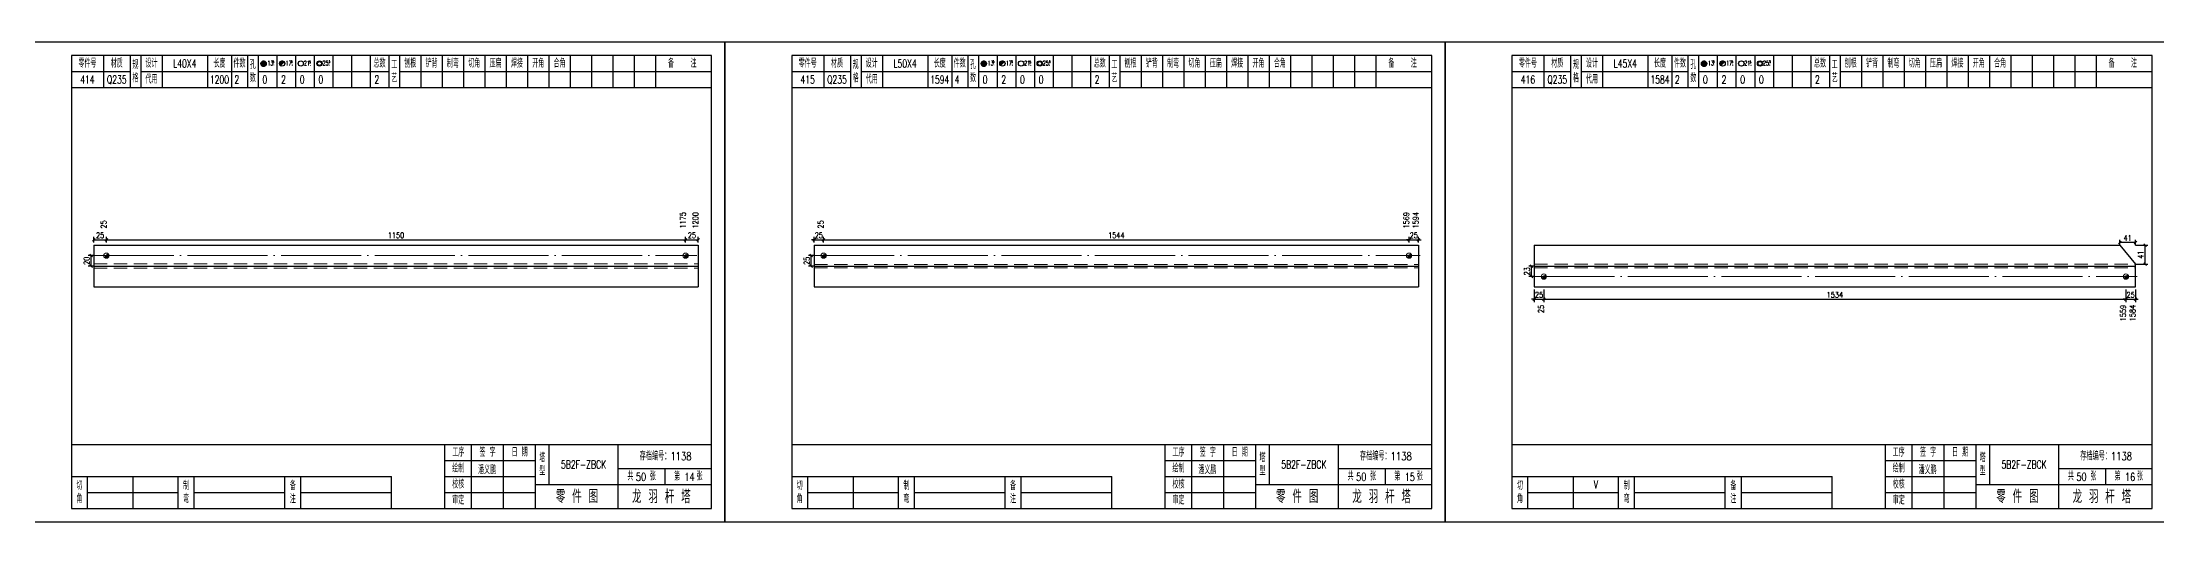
# Model space of a CAD drawing. Header units: millimetres. Extents: x 0 to 30240, y -10896 to -1348.
# Drawn here: x 3524 to 4317, y -3152 to -2972 of the extents above; entities that cross this region are included whole.
import ezdxf
from ezdxf.enums import TextEntityAlignment as Align

# ---------------------------------------------------------------- set-up
doc = ezdxf.new("R2010")
doc.units = ezdxf.units.MM
doc.header["$LTSCALE"] = 20
doc.header["$PDMODE"] = 1
doc.linetypes.add('DASHDOT2X', pattern=[1.75, 1.5, -0.125, 0, -0.125])
doc.linetypes.add('HIDDEN', pattern=[0.375, 0.25, -0.125])
for name, color, linetype, lineweight in [('1', 7, 'Continuous', 25), ('11', 3, 'Continuous', 13), ('2', 1, 'HIDDEN', 13), ('5', 1, 'Continuous', 13), ('7', 2, 'DASHDOT2X', 13)]:
    doc.layers.add(name, color=color, linetype=linetype, lineweight=lineweight)
doc.styles.get("Standard").update_dxf_attribs({"font": 'simplex', "width": 0.7, "bigfont": 'gbhzfs.shx'})
doc.styles.add('SYMBOL_TXT', font='txt.shx', dxfattribs={"width": 0.6})
doc.styles.add('TITLE_TXT', font='simplex.shx', dxfattribs={"width": 0.75, "height": 2.5, "bigfont": 'gbhzfs.shx'})
doc.dimstyles.get("Standard").update_dxf_attribs({"dimtxt": 2.1, "dimasz": 1, "dimexe": 1.05, "dimexo": 0, "dimgap": 0.63, "dimtad": 1, "dimzin": 0, "dimdsep": 46, "dimtxsty": 'standard', "dimblk": 'OBLIQUE', "dimblk1": 'OBLIQUE', "dimblk2": 'OBLIQUE', "dimcen": 0.09, "dimadec": 0, "dimazin": 0, "dimtfac": 1, "dimtdec": 1, "dimtix": 1, "dimtmove": 0, "dimatfit": 3, "dimfxl": 0, "dimtolj": 1, "dimtzin": 0, "dimarcsym": 0})
pattern_1 = [(0, (-3, 0), (0, 0.0125), [])]

# ---------------------------------------------------------------- blocks, each defined once
blk = doc.blocks.new('M12_HOLE')
h = blk.add_hatch()
h.set_pattern_fill('LINE', scale=0.1, style=0)
h.set_pattern_definition(pattern_1)
h.paths.add_polyline_path([(-5, 0, 1), (-1, 0, 1)])
at = {"color": 7}
blk.add_circle((-3, 0), 2, dxfattribs=at)
at = {"color": 7, "attachment_point": 1, "style": 'SYMBOL_TXT'}
for s, insert, char_height, width in [('13\\f??|b0|i0|c0|p54;.', (-0.1, 2.1), 3.5, 5.707), ('5', (3.7, 2.3), 1.8, 2.931)]:
    blk.add_mtext(s, dxfattribs=dict(at, insert=insert, char_height=char_height, width=width))
blk = doc.blocks.new('M16_HOLE')
h = blk.add_hatch()
h.set_pattern_fill('LINE', scale=0.1, style=0)
h.set_pattern_definition(pattern_1)
h.paths.add_polyline_path([(-1.6, 1.4, 0.668179), (-5, 0, 0.198912), (-4.4, -1.4)])
at = {"color": 7}
blk.add_circle((-3, 0), 2, dxfattribs=at)
at = {"color": 7, "attachment_point": 1, "style": 'SYMBOL_TXT'}
for s, insert, char_height, width in [('17.', (-0.4, 2.1), 3.5, 6.316), ('5', (3.6, 2.3), 1.8, 1.822)]:
    blk.add_mtext(s, dxfattribs=dict(at, insert=insert, char_height=char_height, width=width))
blk = doc.blocks.new('M20_HOLE')
at = {"color": 7}
blk.add_circle((-3, 0), 2, dxfattribs=at)
at = {"color": 7, "attachment_point": 1, "style": 'SYMBOL_TXT'}
for s, insert, char_height, width in [('21.', (-0.7, 2), 3.5, 6.074), ('5', (3.3, 2), 1.8, 1.458)]:
    blk.add_mtext(s, dxfattribs=dict(at, insert=insert, char_height=char_height, width=width))
blk = doc.blocks.new('M24_HOLE')
at = {"color": 7}
for radius in [2, 1.5]:
    blk.add_circle((-3, 0), radius, dxfattribs=at)
at = {"color": 7, "attachment_point": 1, "style": 'SYMBOL_TXT'}
for s, insert, char_height, width in [('25.', (-0.7, 2.1), 3.5, 2.429), ('5', (3.9, 2.3), 1.8, 1.944)]:
    blk.add_mtext(s, dxfattribs=dict(at, insert=insert, char_height=char_height, width=width))
blk = doc.blocks.new('JgCard')
for p, q in [((270, 180), (0, 180)), ((0, 180), (0, 0)), ((265, 175), (25, 175)), ((25, 175), (25, 5)), ((37, 175), (37, 163)), ((47, 175), (47, 163)), ((51, 175), (51, 163)), ((59, 175), (59, 163)), ((76, 175), (76, 163)), ((85, 175), (85, 163)), ((91, 175), (91, 163)), ((95, 175), (95, 163)), ((102, 175), (102, 163)), ((109, 175), (109, 163)), ((116, 175), (116, 163)), ((123, 175), (123, 163)), ((130, 175), (130, 163)), ((137, 175), (137, 163)), ((144, 175), (144, 163)), ((148, 175), (148, 163)), ((156, 175), (156, 163)), ((164, 175), (164, 163)), ((172, 175), (172, 163)), ((180, 175), (180, 163)), ((188, 175), (188, 163)), ((196, 175), (196, 163)), ((204, 175), (204, 163)), ((212, 175), (212, 163)), ((220, 175), (220, 163)), ((228, 175), (228, 163)), ((236, 175), (236, 163)), ((244, 175), (244, 163)), ((265, 5), (265, 175)), ((270, 0), (270, 180)), ((25, 169), (47, 169)), ((51, 169), (91, 169)), ((95, 169), (144, 169)), ((148, 169), (265, 169)), ((25, 163), (265, 163)), ((25, 29), (265, 29)), ((165, 5), (165, 29)), ((175, 5), (175, 29)), ((187, 5), (187, 29)), ((199, 5), (199, 29)), ((204, 29), (204, 14)), ((230, 5), (230, 29)), ((25, 17), (145, 17)), ((31, 5), (31, 17)), ((48, 17), (48, 5)), ((65, 5), (65, 17)), ((71, 5), (71, 17)), ((105, 5), (105, 17)), ((111, 5), (111, 17)), ((145, 5), (145, 17)), ((165, 23), (199, 23)), ((165, 17), (199, 17)), ((230, 20), (265, 20)), ((247.5, 20), (247.5, 14)), ((31, 11), (65, 11)), ((71, 11), (105, 11)), ((111, 11), (145, 11)), ((165, 11), (199, 11)), ((199, 14), (265, 14)), ((0, 0), (270, 0)), ((25, 5), (265, 5))]:
    blk.add_line(p, q)
blk.add_lwpolyline([(96.03, 171.99, -1), (98.03, 171.99, -1)], format="xyb", close=True)
blk.add_point((145, 96))
at = {"xscale": 0.5, "yscale": 0.5, "zscale": 0.5}
for name, p in [('M12_HOLE', (98.53, 171.99)), ('M16_HOLE', (105.5, 172)), ('M20_HOLE', (112.5, 172)), ('M24_HOLE', (119.5, 172))]:
    blk.add_blockref(name, p, dxfattribs=at)
at = {"style": 'TITLE_TXT', "width": 0.75}
for s, height, p in [('存档编号：1138', 3.076, (238.02, 23.07)), ('潘义鹏', 3, (177.45, 17.91)), ('龙 羽 杆 塔', 5, (235.17, 6.97))]:
    blk.add_text(s, height=height, dxfattribs=at).set_placement(p)
at = {"attachment_point": 5, "style": 'TITLE_TXT'}
for s, insert, char_height, width in [('零件号', (31, 172), 3, 15), ('材质', (42, 172), 3, 8), ('规格', (49, 169), 3, 4), ('代用', (55, 166), 3, 8), ('设计', (55, 172), 3, 8), ('长度', (80.5, 172), 3, 8), ('件数', (88, 172), 3, 6), ('孔数', (93, 169), 3, 4), ('总数', (140.5, 172), 3, 7), ('工\\P艺', (146, 169), 3, 4), ('刨根', (152, 172), 3, 8), ('铲背', (160, 172), 3, 8), ('制弯', (168, 172), 3, 8), ('切角', (176, 172), 3, 8), ('压扁', (184, 172), 3, 8), ('焊接', (192, 172), 3, 8), ('开角', (200, 172), 3, 8), ('合角', (208, 172), 3, 8), ('备    注', (254, 172), 3, 22), ('工序', (170, 26), 3, 10), ('签 字', (181, 26), 3, 12), ('日 期', (193, 26), 3, 12), ('塔\\P型', (201.5, 21.5), 3, 5), ('绘制', (170, 20), 3, 10), ('共    张', (238.75, 17), 3, 17.5), ('第    张', (256.25, 17), 3, 17.5), ('切\\P角', (28, 11), 3, 6), ('制\\P弯', (68, 11), 3, 6), ('备\\P注', (108, 11), 3, 6), ('校核', (170, 14), 3, 10), ('审定', (170, 8), 3, 10), ('零 件 图', (214.5, 9.5), 5, 31)]:
    blk.add_mtext(s, dxfattribs=dict(at, insert=insert, char_height=char_height, width=width))
blk = doc.blocks.new('M16')
for p, q in [((-0.71, -0.71), (0.71, 0.71)), ((-0.4, 0), (0.4, 0)), ((0, 0.4), (0, -0.4))]:
    blk.add_line(p, q)
blk.add_circle((0, 0), 1)
for radius in [0.8, 0.6, 0.4, 0.2]:
    blk.add_arc((0, 0), radius, 225, 45)
blk = doc.blocks.new('_Oblique')
at = {"color": 0, "linetype": 'ByBlock', "lineweight": -2}
blk.add_line((-0.5, -0.5), (0.5, 0.5), dxfattribs=at)
blk = doc.blocks.new('*D2059')
at = {"layer": '11', "color": 0, "lineweight": -2}
for p, q in [((3813.4, -3046.29), (3812.4, -3046.29)), ((3813.4, -3047.34), (3813.4, -3045.24)), ((3813.4, -3046.29), (3816.95, -3046.29)), ((3816.95, -3047.34), (3816.95, -3045.24)), ((3816.95, -3046.29), (3817.95, -3046.29))]:
    blk.add_line(p, q, dxfattribs=at)
at = {"layer": 'Defpoints', "color": 0}
for p in [(3813.4, -3047.34), (3816.95, -3046.29), (3816.95, -3047.34)]:
    blk.add_point(p, dxfattribs=at)
at = {"layer": '11', "color": 0, "lineweight": -2}
blk.add_blockref('_Oblique', (3813.4, -3046.29), dxfattribs=at)
at = {"layer": '11', "color": 0, "lineweight": -2, "rotation": 180}
blk.add_blockref('_Oblique', (3816.95, -3046.29), dxfattribs=at)
at = {"layer": '11', "color": 0, "insert": (3815.18, -3044.61), "char_height": 2.1, "attachment_point": 5}
blk.add_mtext('\\A1;25', dxfattribs=at)
blk = doc.blocks.new('*D2061')
at = {"layer": '11', "color": 0, "lineweight": -2}
for p, q in [((4036.45, -3046.29), (4035.45, -3046.29)), ((4036.45, -3047.34), (4036.45, -3045.24)), ((4036.45, -3046.29), (4040, -3046.29)), ((4040, -3047.34), (4040, -3045.24)), ((4040, -3046.29), (4041, -3046.29))]:
    blk.add_line(p, q, dxfattribs=at)
at = {"layer": 'Defpoints', "color": 0}
for p in [(4036.45, -3047.34), (4040, -3046.29), (4040, -3047.34)]:
    blk.add_point(p, dxfattribs=at)
at = {"layer": '11', "color": 0, "lineweight": -2}
blk.add_blockref('_Oblique', (4036.45, -3046.29), dxfattribs=at)
at = {"layer": '11', "color": 0, "lineweight": -2, "rotation": 180}
blk.add_blockref('_Oblique', (4040, -3046.29), dxfattribs=at)
at = {"layer": '11', "color": 0, "insert": (4038.22, -3044.61), "char_height": 2.1, "attachment_point": 5}
blk.add_mtext('\\A1;25', dxfattribs=at)
blk = doc.blocks.new('*D2063')
at = {"layer": '11', "color": 0, "lineweight": -2}
for p, q in [((4083.4, -3064.98), (4083.4, -3069.71)), ((4086.96, -3064.98), (4086.96, -3069.71)), ((4083.4, -3068.66), (4082.4, -3068.66)), ((4083.4, -3068.66), (4086.96, -3068.66)), ((4086.96, -3068.66), (4087.96, -3068.66))]:
    blk.add_line(p, q, dxfattribs=at)
at = {"layer": 'Defpoints', "color": 0}
for p in [(4083.4, -3064.98), (4086.96, -3064.98), (4086.96, -3068.66)]:
    blk.add_point(p, dxfattribs=at)
at = {"layer": '11', "color": 0, "lineweight": -2}
blk.add_blockref('_Oblique', (4083.4, -3068.66), dxfattribs=at)
at = {"layer": '11', "color": 0, "lineweight": -2, "rotation": 180}
blk.add_blockref('_Oblique', (4086.96, -3068.66), dxfattribs=at)
at = {"layer": '11', "color": 0, "insert": (4085.18, -3066.98), "char_height": 2.1, "attachment_point": 5}
blk.add_mtext('\\A1;25', dxfattribs=at)
blk = doc.blocks.new('*D2065')
at = {"layer": '11', "color": 0, "lineweight": -2}
for p, q in [((4305.18, -3064.98), (4305.18, -3069.71)), ((4308.7, -3064.98), (4308.7, -3069.71)), ((4305.18, -3068.66), (4304.18, -3068.66)), ((4305.18, -3068.66), (4308.7, -3068.66)), ((4308.7, -3068.66), (4309.7, -3068.66))]:
    blk.add_line(p, q, dxfattribs=at)
at = {"layer": 'Defpoints', "color": 0}
for p in [(4305.18, -3064.98), (4308.7, -3064.98), (4308.7, -3068.66)]:
    blk.add_point(p, dxfattribs=at)
at = {"layer": '11', "color": 0, "lineweight": -2}
blk.add_blockref('_Oblique', (4305.18, -3068.66), dxfattribs=at)
at = {"layer": '11', "color": 0, "lineweight": -2, "rotation": 180}
blk.add_blockref('_Oblique', (4308.7, -3068.66), dxfattribs=at)
at = {"layer": '11', "color": 0, "insert": (4306.94, -3066.98), "char_height": 2.1, "attachment_point": 5}
blk.add_mtext('\\A1;25', dxfattribs=at)
blk = doc.blocks.new('*D2067')
at = {"layer": '11', "color": 0, "lineweight": -2}
for p, q in [((4302.87, -3048.39), (4302.87, -3046.29)), ((4308.7, -3047.34), (4302.87, -3047.34)), ((4308.7, -3048.39), (4308.7, -3046.29))]:
    blk.add_line(p, q, dxfattribs=at)
at = {"layer": 'Defpoints', "color": 0}
for p in [(4302.87, -3047.34), (4302.87, -3048.39), (4308.7, -3048.39)]:
    blk.add_point(p, dxfattribs=at)
at = {"layer": '11', "color": 0, "lineweight": -2, "rotation": 180}
blk.add_blockref('_Oblique', (4302.87, -3047.34), dxfattribs=at)
at = {"layer": '11', "color": 0, "lineweight": -2}
blk.add_blockref('_Oblique', (4308.7, -3047.34), dxfattribs=at)
at = {"layer": '11', "color": 0, "insert": (4305.78, -3045.66), "char_height": 2.1, "attachment_point": 5}
blk.add_mtext('\\A1;41', dxfattribs=at)

msp = doc.modelspace()

# ---------------------------------------------------------------- linework, layer by layer
at = {"layer": '1'}
for p, q in [((3543.4, -3048.392), (3543.4, -3063.932)), ((3543.4, -3048.392), (3770, -3048.392)), ((3770, -3048.392), (3770, -3063.932)), ((3813.4, -3048.392), (3813.4, -3063.932)), ((3813.4, -3048.392), (4040, -3048.392)), ((4040, -3048.392), (4040, -3063.932)), ((4083.4, -3048.392), (4083.4, -3063.932)), ((4083.4, -3048.392), (4302.867, -3048.392)), ((4302.867, -3048.392), (4308.7, -3055.472)), ((3543.4, -3056.162), (3770, -3056.162)), ((3813.4, -3056.162), (4040, -3056.162)), ((4083.4, -3056.162), (4308.7, -3056.162)), ((4308.7, -3056.162), (4308.7, -3055.472)), ((4308.7, -3063.932), (4308.7, -3056.162)), ((3543.4, -3063.932), (3770, -3063.932)), ((3813.4, -3063.932), (4040, -3063.932)), ((4083.4, -3063.932), (4308.7, -3063.932))]:
    msp.add_line(p, q, dxfattribs=at)
at = {"layer": '2'}
for p, q in [((3543.4, -3055.385), (3770, -3055.385)), ((3543.4, -3056.939), (3770, -3056.939)), ((3813.4, -3055.541), (4040, -3055.541)), ((3813.4, -3056.784), (4040, -3056.784)), ((4083.4, -3055.472), (4308.7, -3055.472)), ((4083.4, -3056.853), (4308.7, -3056.853))]:
    msp.add_line(p, q, dxfattribs=at)
at = {"layer": '7'}
for p, q in [((3543.4, -3052.277), (3769.427, -3052.277)), ((3813.4, -3052.277), (4040.646, -3052.277)), ((4083.4, -3060.134), (4309.385, -3060.134))]:
    msp.add_line(p, q, dxfattribs=at)

# ---------------------------------------------------------------- block references
at = {"layer": '1'}
for p in [(3510, -3152.162), (3780, -3152.162), (4050, -3152.162)]:
    msp.add_blockref('JgCard', p, dxfattribs=at)
at = {"layer": '5'}
for p in [(3548.12, -3052.277), (3765.227, -3052.277), (3816.954, -3052.277), (4036.446, -3052.277), (4086.957, -3060.134), (4305.185, -3060.134)]:
    msp.add_blockref('M16', p, dxfattribs=at)

# ---------------------------------------------------------------- texts
at = {"style": 'TITLE_TXT', "width": 0.75}
for s, p in [('50', (3746.602, -3136.805)), ('14', (3764.791, -3136.851)), ('50', (4016.602, -3136.805)), ('15', (4034.791, -3136.851)), ('50', (4286.602, -3136.805)), ('16', (4304.791, -3136.851))]:
    msp.add_text(s, height=3, dxfattribs=at).set_placement(p)
at = {"layer": '1', "width": 0.7}
for s, p in [('L40X4', (3577.5, -2980.162)), ('L50X4', (3847.5, -2980.162)), ('L45X4', (4117.5, -2980.162)), ('414', (3541, -2986.162)), ('Q235', (3552, -2986.162)), ('1200', (3590.5, -2986.162)), ('2', (3597, -2986.162)), ('0', (3607.5, -2986.162)), ('2', (3614.5, -2986.162)), ('0', (3621.5, -2986.162)), ('0', (3628.5, -2986.162)), ('2', (3649.5, -2986.162)), ('415', (3811, -2986.162)), ('Q235', (3822, -2986.162)), ('1594', (3860.5, -2986.162)), ('4', (3867, -2986.162)), ('0', (3877.5, -2986.162)), ('2', (3884.5, -2986.162)), ('0', (3891.5, -2986.162)), ('0', (3898.5, -2986.162)), ('2', (3919.5, -2986.162)), ('416', (4081, -2986.162)), ('Q235', (4092, -2986.162)), ('1584', (4130.5, -2986.162)), ('2', (4137, -2986.162)), ('0', (4147.5, -2986.162)), ('2', (4154.5, -2986.162)), ('0', (4161.5, -2986.162)), ('0', (4168.5, -2986.162)), ('2', (4189.5, -2986.162)), ('V', (4106.5, -3138.162))]:
    msp.add_text(s, height=3, dxfattribs=at).set_placement(p, align=Align.MIDDLE_CENTER)
for s, p in [('25', (3548.124, -3042.092)), ('1175', (3765.284, -3042.092)), ('1200', (3770, -3042.092)), ('25', (3816.954, -3042.092)), ('1569', (4036.446, -3042.092)), ('1594', (4040, -3042.092))]:
    msp.add_text(s, height=2.1, rotation=90, dxfattribs=at).set_placement(p)
for s, p in [('25', (4086.96, -3070.757)), ('1559', (4305.146, -3070.757)), ('1584', (4308.7, -3070.757))]:
    msp.add_text(s, height=2.1, rotation=90, dxfattribs=at).set_placement(p, align=Align.RIGHT)
at = {"layer": '1', "char_height": 3, "width": 26, "attachment_point": 5}
for insert in [(3727, -3130.662), (3997, -3130.662), (4267, -3130.662)]:
    msp.add_mtext('5B2F-ZBCK', dxfattribs=dict(at, insert=insert))

# ---------------------------------------------------------------- dimensions: what is measured, and where the dimension line sits
at = {"layer": '1'}
for base, p1, p2, text in [((3542.35, -3052.277), (3543.35, -3056.162), (3543.35, -3052.277), '20'), ((3812.35, -3052.277), (3813.35, -3056.162), (3813.35, -3052.277), '25'), ((4082.35, -3056.162), (4083.35, -3060.134), (4083.35, -3056.162), '23')]:
    msp.add_linear_dim(base=base, p1=p1, p2=p2, angle=90, text=text, dimstyle='standard', dxfattribs=at).render()
at = {"layer": '11'}
for base, p1, p2, text in [((3548.12, -3046.292), (3543.4, -3047.342), (3548.12, -3047.342), '25'), ((3765.227, -3046.292), (3548.12, -3047.342), (3765.227, -3047.342), '1150'), ((3770, -3046.292), (3765.227, -3047.342), (3770, -3047.342), '25'), ((4036.446, -3046.292), (3816.954, -3047.342), (4036.446, -3047.342), '1544'), ((4305.185, -3068.657), (4086.957, -3064.982), (4305.185, -3064.982), '1534')]:
    msp.add_linear_dim(base=base, p1=p1, p2=p2, text=text, dimstyle='standard', dxfattribs=at).render()
for base, p1, p2, text, picture, middle in [((3816.954, -3046.292), (3813.4, -3047.342), (3816.954, -3047.342), '25', '*D2059', (3815.177, -3044.612)), ((4040, -3046.292), (4036.446, -3047.342), (4040, -3047.342), '25', '*D2061', (4038.223, -3044.612)), ((4302.867, -3047.342), (4308.7, -3048.392), (4302.867, -3048.392), '41', '*D2067', (4305.784, -3045.662)), ((4086.957, -3068.657), (4083.4, -3064.982), (4086.957, -3064.982), '25', '*D2063', (4085.178, -3066.977)), ((4308.7, -3068.657), (4305.185, -3064.982), (4308.7, -3064.982), '25', '*D2065', (4306.942, -3066.977))]:
    dim = msp.add_linear_dim(base=base, p1=p1, p2=p2, text=text, dimstyle='standard', dxfattribs=at)
    dim.commit()
    dim.dimension.update_dxf_attribs({"geometry": picture, "text_midpoint": middle})
msp.add_linear_dim(base=(4312.375, -3048.392), p1=(4308.7, -3055.472), p2=(4308.7, -3048.392), angle=90, text='41', dimstyle='standard', dxfattribs=at).render()

doc.saveas('drawing.dxf')
